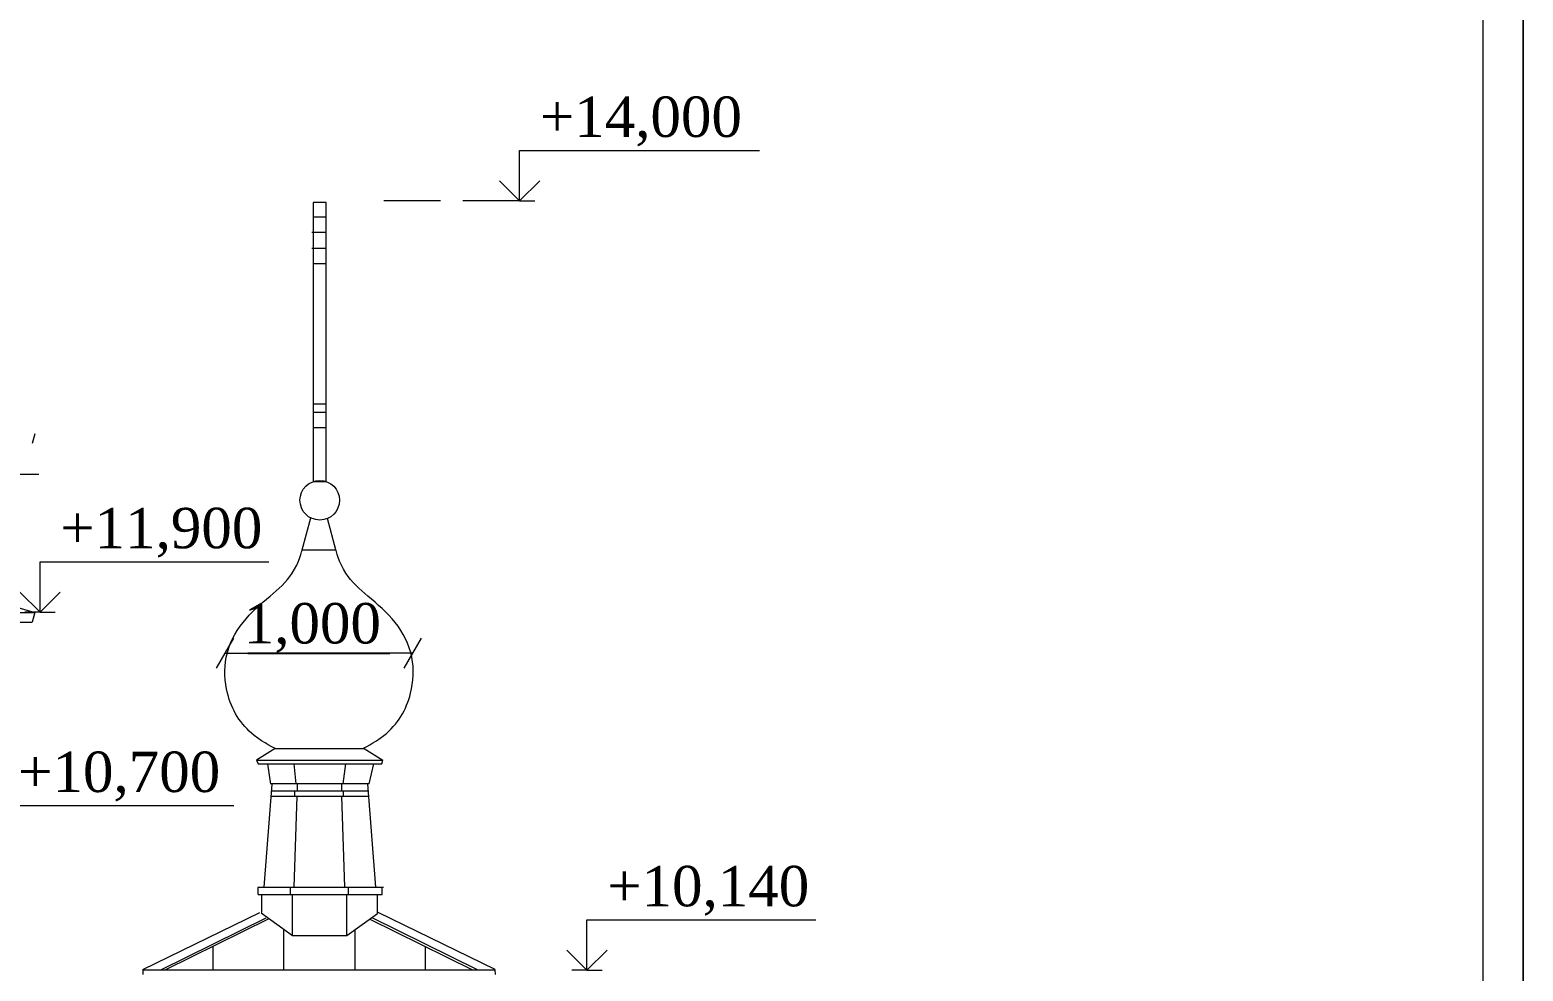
# Model space of a CAD drawing. Header units: millimetres. Extents: x 2399 to 111977, y 1313 to 59551.
# Drawn here: x 77192 to 84588, y 41900 to 46561 of the extents above; entities that cross this region are included whole.
import ezdxf

# ---------------------------------------------------------------- set-up
doc = ezdxf.new("R2010")
doc.units = ezdxf.units.MM
doc.linetypes.add('Невидимая', pattern=[391.222223, 282.222223, -109])
doc.layers.add('dim', color=7, linetype='Continuous')
doc.layers.add('dim Level', color=7, linetype='Continuous', lineweight=13)
doc.layers.add('main line', color=7, linetype='Continuous', lineweight=13)
doc.styles.add('СГЕНЕРИР_СТИЛЬ_1', font='georgia.ttf')
doc.dimstyles.new('СГЕНЕРИР_СТИЛЬ__6', dxfattribs={"dimtxt": 200, "dimasz": 114, "dimexe": 0.18, "dimexo": 0.0625, "dimgap": 0.09, "dimtad": 1, "dimtih": 1, "dimtoh": 1, "dimdec": 3, "dimlfac": 0.001, "dimzin": 0, "dimdsep": 46, "dimtxsty": 'СГЕНЕРИР_СТИЛЬ_1', "dimblk": 'ARROWHEAD_2', "dimblk1": 'ARROWHEAD_2', "dimblk2": 'ARROWHEAD_2', "dimcen": 0.09, "dimse1": 1, "dimse2": 1, "dimclrd": 7, "dimclre": 7, "dimclrt": 7, "dimadec": 0, "dimazin": 0, "dimtfac": 1, "dimtdec": 4, "dimtmove": 0, "dimatfit": 3, "dimfxl": 1, "dimtolj": 1, "dimtzin": 0, "dimarcsym": 0})

# ---------------------------------------------------------------- blocks, each defined once
blk = doc.blocks.new('ARROWHEAD_2')
at = {"color": 0, "linetype": 'Continuous', "lineweight": 0}
for p, q in [((-0.378, -0.655), (0.378, 0.655)), ((0, 0), (-1, 0))]:
    blk.add_line(p, q, dxfattribs=at)
blk = doc.blocks.new('*D417')
at = {"layer": 'Defpoints', "color": 0, "linetype": 'Continuous', "transparency": 16777216}
for p in [(79089.1, 43474.1), (79089.1, 43416.3), (78157.9, 43396.4)]:
    blk.add_point(p, dxfattribs=at)
at = {"layer": 'dim', "color": 7, "linetype": 'Continuous', "lineweight": -2, "transparency": 16777216}
blk.add_line((78271.9, 43474.1), (78975.1, 43474.1), dxfattribs=at)
at = {"layer": 'dim', "color": 7, "linetype": 'Continuous', "lineweight": -2, "transparency": 16777216, "xscale": 114, "yscale": 114, "zscale": 114, "rotation": 180}
blk.add_blockref('ARROWHEAD_2', (78157.9, 43474.1), dxfattribs=at)
at = {"layer": 'dim', "color": 7, "linetype": 'Continuous', "lineweight": -2, "transparency": 16777216, "xscale": 114, "yscale": 114, "zscale": 114}
blk.add_blockref('ARROWHEAD_2', (79089.1, 43474.1), dxfattribs=at)
at = {"layer": 'dim', "color": 7, "linetype": 'Continuous', "lineweight": 13, "transparency": 16777216, "insert": (78591, 43598.8), "char_height": 200, "attachment_point": 5, "style": 'СГЕНЕРИР_СТИЛЬ_1'}
blk.add_mtext('\\A1;1,000', dxfattribs=at)

msp = doc.modelspace()

# ---------------------------------------------------------------- linework, layer by layer
at = {"layer": 'dim Level', "color": 7, "linetype": 'Continuous', "lineweight": 13}
for p, q in [((79617.7373, 45714.1218), (79617.7373, 45964.1218)), ((79617.7373, 45964.1218), (80805.7393, 45964.1218)), ((79617.7373, 45714.1218), (79517.7373, 45814.1218)), ((79717.7373, 45814.1218), (79617.7373, 45714.1218)), ((79617.7373, 45714.1218), (79542.7373, 45714.1218)), ((79617.7373, 45714.1218), (79692.7373, 45714.1218)), ((76068.3726, 44361.018), (77236.9806, 44361.018)), ((77242.2193, 43677.1602), (77242.2193, 43927.1602)), ((77242.2193, 43927.1602), (78375.9173, 43927.1602)), ((77242.2193, 43677.1602), (77142.2193, 43777.1602)), ((77342.2193, 43777.1602), (77242.2193, 43677.1602)), ((77242.2193, 43677.1602), (77167.2193, 43677.1602)), ((77242.2193, 43677.1602), (77317.2193, 43677.1602)), ((77033.5962, 42719.7343), (78202.2042, 42719.7343)), ((79951.1365, 41903.6763), (79951.1365, 42153.6763)), ((79951.1365, 42153.6763), (81084.8345, 42153.6763)), ((79951.1365, 41903.6763), (79851.1365, 42003.6763)), ((80051.1365, 42003.6763), (79951.1365, 41903.6763)), ((79951.1365, 41903.6763), (79876.1365, 41903.6763)), ((79951.1365, 41903.6763), (80026.1365, 41903.6763))]:
    msp.add_line(p, q, dxfattribs=at)
at = {"layer": 'main line', "color": 7, "linetype": 'Continuous', "lineweight": 13}
for p, q in [((84588.0021, 22640.7557), (84588.0021, 59550.6659)), ((84588.0021, 59550.6659), (84588.0021, 22640.7557)), ((84389.2734, 22766.1425), (84389.2734, 58748.0534)), ((78659.1706, 45706.236), (78594.4727, 45706.236)), ((78594.4727, 45706.236), (78594.4727, 44323.8121)), ((78594.4727, 45634.8031), (78659.1706, 45634.8031)), ((78659.1706, 44323.8121), (78659.1706, 45706.236)), ((78588.7978, 45559.8204), (78659.1706, 45559.8204)), ((78588.7978, 45479.4042), (78659.1706, 45479.4042)), ((78594.4727, 45404.4215), (78659.1706, 45404.4215)), ((78594.4727, 44709.749), (78659.1706, 44709.749)), ((78594.4727, 44667.1864), (78659.1706, 44667.1864)), ((77216.722, 44560.5561), (77203.8172, 44512.1336)), ((78594.4727, 44592.0226), (78659.1706, 44592.0226)), ((78594.4727, 44323.8121), (78659.1706, 44323.8121)), ((75706.8716, 44122.3986), (77216.722, 43675.7242)), ((78540.6122, 43986.408), (78582.9173, 44144.293)), ((78707.6087, 43986.408), (78666.432, 44141.6835)), ((78540.6122, 43986.408), (78707.6087, 43986.408)), ((73568.6325, 43675.7242), (77216.722, 43675.7242)), ((77216.722, 43675.7242), (77203.8172, 43627.3017)), ((73602.895, 43627.3017), (77203.8172, 43627.3017)), ((78407.1216, 43002.6261), (78314.3082, 42944.0401)), ((78407.1216, 43002.6261), (78847.7627, 43002.6261)), ((78847.7627, 43002.6261), (78940.9087, 42944.0401)), ((78314.3082, 42944.0401), (78321.8558, 42927.0586)), ((78314.3082, 42944.0401), (78940.9087, 42944.0401)), ((78321.8558, 42927.0586), (78935.5677, 42927.0586)), ((78368.8486, 42927.0586), (78382.8763, 42826.0592)), ((78511.4943, 42827.462), (78500.5356, 42927.0586)), ((78743.1486, 42827.462), (78756.4556, 42927.0586)), ((78873.1444, 42827.462), (78895.5887, 42927.0586)), ((78935.5677, 42927.0586), (78940.9087, 42944.0401)), ((78390.6085, 42826.0813), (78350.2616, 42315.5655)), ((78873.1444, 42827.462), (78382.8763, 42827.462)), ((78516.9115, 42791.956), (78518.0647, 42827.462)), ((78736.9684, 42791.956), (78736.9684, 42827.462)), ((78864.1491, 42827.4362), (78903.7772, 42315.5655)), ((78385.8073, 42765.3305), (78868.9572, 42765.3305)), ((78387.9115, 42791.956), (78871.4206, 42791.956)), ((78501.4385, 42315.5655), (78516.0467, 42765.3305)), ((78504.4494, 42765.3305), (78504.4494, 42791.956)), ((78752.4414, 42315.5655), (78737.8332, 42765.3305)), ((78744.7141, 42765.3305), (78744.7141, 42791.956)), ((78321.5747, 42315.5655), (78943.2371, 42315.5655)), ((78323.1978, 42279.8565), (78323.1978, 42313.9424)), ((78482.4458, 42279.8565), (78482.4458, 42315.5655)), ((78770.2928, 42279.8565), (78770.2928, 42315.5655)), ((78936.7445, 42279.8565), (78936.7445, 42315.5655)), ((78323.1978, 42279.8565), (78936.7445, 42279.8565)), ((78340.3019, 42189.545), (78340.3019, 42279.8565)), ((78492.9651, 42076.8496), (78492.9651, 42279.8565)), ((78761.9193, 42076.8496), (78761.9193, 42279.8565)), ((78913.8643, 42185.2709), (78913.8643, 42279.8565)), ((77751.1325, 41907.497), (78330.7702, 42189.545)), ((77840.0201, 41905.3065), (78361.7406, 42163.6669)), ((78337.6605, 42187.6461), (78492.9651, 42076.8496)), ((78761.9193, 42076.8496), (78913.8643, 42185.2709)), ((79408.2007, 41905.3065), (78886.4802, 42163.6669)), ((79497.0883, 41907.497), (78917.4506, 42189.545)), ((78372.0777, 42156.2923), (77863.6646, 41905.3065)), ((78447.4975, 42102.4868), (78447.4975, 41905.3065)), ((78800.7233, 42102.4868), (78800.7233, 41905.3065)), ((78876.1432, 42156.2923), (79384.5562, 41905.3065)), ((78098.4353, 42021.2046), (78098.4353, 41905.3065)), ((78492.9651, 42076.8496), (78761.9193, 42076.8496)), ((79149.7855, 42021.2046), (79149.7855, 41905.3065)), ((77751.1325, 41905.3065), (79497.0883, 41905.3065)), ((77753.111, 41883.4199), (77753.111, 41905.3065)), ((79498.0329, 41883.4199), (79497.0883, 41905.3065))]:
    msp.add_line(p, q, dxfattribs=at)
at = {"layer": 'main line', "color": 7, "linetype": 'Невидимая', "lineweight": 13}
msp.add_line((79617.7373, 45714.1218), (78914.9009, 45714.1218), dxfattribs=at)
at = {"layer": 'main line', "color": 7, "linetype": 'Continuous', "lineweight": 13}
msp.add_circle((78627.4422, 44231.5585), 97.9679, dxfattribs=at)
for points in [[(78407.1216, 43002.6261), (78407.1216, 43002.6261), (78350.6988, 43028.5825), (78302.858, 43067.0589), (78269.7569, 43093.6807), (78240.6983, 43125.2214), (78218.2831, 43161.3203), (78196.4096, 43196.5471), (78180.9209, 43235.2256), (78171.0876, 43275.5555), (78156.7733, 43334.2633), (78152.8438, 43395.2152), (78164.5022, 43454.4596), (78176.998, 43517.9601), (78207.1511, 43576.1325), (78247.5128, 43626.7797), (78286.4748, 43675.6705), (78334.6893, 43716.0718), (78381.8555, 43757.1711), (78421.6396, 43791.8379), (78462.5091, 43826.2363), (78491.1735, 43870.4404), (78525.631, 43923.5782), (78540.6122, 43986.408), (78540.6122, 43986.408)], [(78841.0992, 43002.6261), (78841.0992, 43002.6261), (78897.5221, 43028.5825), (78945.3628, 43067.0589), (78978.4639, 43093.6807), (79007.5225, 43125.2214), (79029.9377, 43161.3203), (79051.8113, 43196.5471), (79067.2999, 43235.2256), (79077.1332, 43275.5555), (79091.4475, 43334.2633), (79095.377, 43395.2152), (79083.7187, 43454.4596), (79071.2228, 43517.9601), (79041.0697, 43576.1325), (79000.7081, 43626.7797), (78961.7461, 43675.6705), (78913.5316, 43716.0718), (78866.3654, 43757.1711), (78826.5812, 43791.8379), (78785.7117, 43826.2363), (78757.0473, 43870.4404), (78722.5898, 43923.5782), (78707.6087, 43986.408), (78707.6087, 43986.408)]]:
    msp.add_open_spline(points, degree=3, knots=[0, 0, 0, 0, 1, 1, 1, 2, 2, 2, 3, 3, 3, 4, 4, 4, 5, 5, 5, 6, 6, 6, 7, 7, 7, 8, 8, 8, 8], dxfattribs=at)

# ---------------------------------------------------------------- texts
at = {"layer": 'dim Level', "color": 7, "lineweight": 13, "char_height": 200, "attachment_point": 7, "style": 'СГЕНЕРИР_СТИЛЬ_1'}
for s, insert in [('\\A1;+14,000', (79717.7373, 45984.1218)), ('\\A1;+11,900', (77342.2193, 43947.1602)), ('\\A1;+10,700', (77133.5962, 42739.7343)), ('\\A1;+10,140', (80051.1365, 42173.6763))]:
    msp.add_mtext(s, dxfattribs=dict(at, insert=insert))

# ---------------------------------------------------------------- dimensions: what is measured, and where the dimension line sits
at = {"layer": 'dim', "color": 7, "linetype": 'Continuous', "lineweight": 13}
dim = msp.add_linear_dim(base=(79089.1071, 43474.1169), p1=(78157.9003, 43396.4139), p2=(79089.1071, 43416.2934), text='1,000', dimstyle='СГЕНЕРИР_СТИЛЬ__6', dxfattribs=at)
dim.commit()
dim.dimension.update_dxf_attribs({"geometry": '*D417', "text_midpoint": (78591.0197, 43474.1169), "dimtype": 160})

doc.saveas('drawing.dxf')
